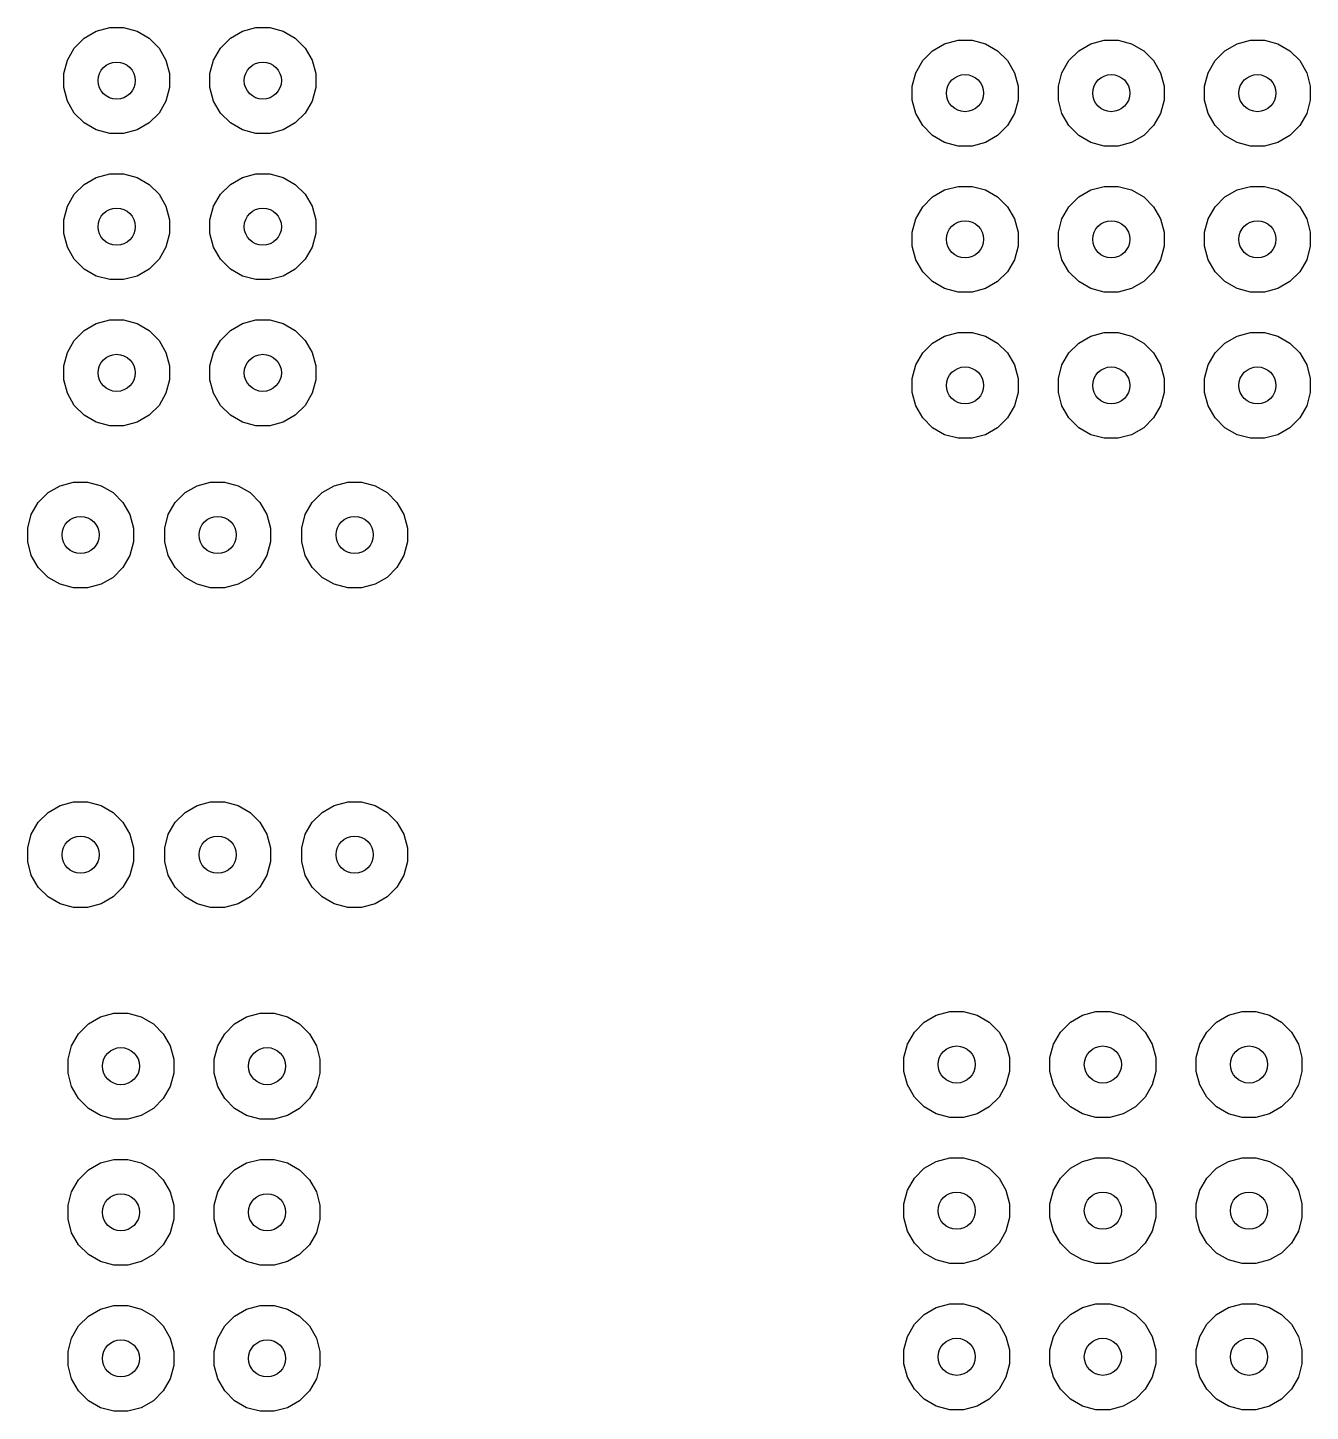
# Model space of a CAD drawing. Header units: inches. Extents: x 5.18 to 7.4, y -4.53 to -3.19.
# Drawn here: x 7.1279 to 7.4043, y -4.0225 to -3.7243 of the extents above; entities that cross this region are included whole.
import ezdxf

# ---------------------------------------------------------------- set-up
doc = ezdxf.new("R2010")
doc.units = ezdxf.units.IN
doc.header["$MEASUREMENT"] = 0
doc.layers.add('B.Cu', color=153, linetype='CONTINUOUS', true_color=0x4d7fc4)

msp = doc.modelspace()

# ---------------------------------------------------------------- linework, layer by layer
at = {"layer": 'B.Cu', "linetype": 'CONTINUOUS'}
for p, q in [((7.14266, -3.72508), (7.14556, -3.7243)), ((7.14556, -3.7243), (7.14856, -3.7243)), ((7.14856, -3.7243), (7.15146, -3.72508)), ((7.17416, -3.72508), (7.17706, -3.7243)), ((7.17706, -3.7243), (7.18006, -3.7243)), ((7.18006, -3.7243), (7.18296, -3.72508)), ((7.13794, -3.72871), (7.14006, -3.72658)), ((7.14006, -3.72658), (7.14266, -3.72508)), ((7.15146, -3.72508), (7.15406, -3.72658)), ((7.15406, -3.72658), (7.15619, -3.72871)), ((7.16943, -3.72871), (7.17156, -3.72658)), ((7.17156, -3.72658), (7.17416, -3.72508)), ((7.18296, -3.72508), (7.18556, -3.72658)), ((7.18556, -3.72658), (7.18768, -3.72871)), ((7.32548, -3.72779), (7.32838, -3.72701)), ((7.32838, -3.72701), (7.33139, -3.72701)), ((7.33139, -3.72701), (7.33429, -3.72779)), ((7.35698, -3.72779), (7.35988, -3.72701)), ((7.35988, -3.72701), (7.36288, -3.72701)), ((7.36288, -3.72701), (7.36578, -3.72779)), ((7.38848, -3.72779), (7.39138, -3.72701)), ((7.39138, -3.72701), (7.39438, -3.72701)), ((7.39438, -3.72701), (7.39728, -3.72779)), ((7.13644, -3.73131), (7.13794, -3.72871)), ((7.15619, -3.72871), (7.15769, -3.73131)), ((7.16793, -3.73131), (7.16943, -3.72871)), ((7.18768, -3.72871), (7.18918, -3.73131)), ((7.32076, -3.73141), (7.32288, -3.72929)), ((7.32288, -3.72929), (7.32548, -3.72779)), ((7.33429, -3.72779), (7.33689, -3.72929)), ((7.33689, -3.72929), (7.33901, -3.73141)), ((7.35226, -3.73141), (7.35438, -3.72929)), ((7.35438, -3.72929), (7.35698, -3.72779)), ((7.36578, -3.72779), (7.36838, -3.72929)), ((7.36838, -3.72929), (7.3705, -3.73141)), ((7.38375, -3.73141), (7.38588, -3.72929)), ((7.38588, -3.72929), (7.38848, -3.72779)), ((7.39728, -3.72779), (7.39988, -3.72929)), ((7.39988, -3.72929), (7.402, -3.73141)), ((7.13566, -3.73421), (7.13644, -3.73131)), ((7.15769, -3.73131), (7.15846, -3.73421)), ((7.16716, -3.73421), (7.16793, -3.73131)), ((7.18918, -3.73131), (7.18996, -3.73421)), ((7.31926, -3.73401), (7.32076, -3.73141)), ((7.33901, -3.73141), (7.34051, -3.73401)), ((7.35076, -3.73401), (7.35226, -3.73141)), ((7.3705, -3.73141), (7.37201, -3.73401)), ((7.38225, -3.73401), (7.38375, -3.73141)), ((7.402, -3.73141), (7.4035, -3.73401)), ((7.13566, -3.73721), (7.13566, -3.73421)), ((7.15846, -3.73421), (7.15846, -3.73721)), ((7.16716, -3.73721), (7.16716, -3.73421)), ((7.18996, -3.73421), (7.18996, -3.73721)), ((7.31848, -3.73691), (7.31926, -3.73401)), ((7.34051, -3.73401), (7.34129, -3.73691)), ((7.34998, -3.73691), (7.35076, -3.73401)), ((7.37201, -3.73401), (7.37278, -3.73691)), ((7.38148, -3.73691), (7.38225, -3.73401)), ((7.4035, -3.73401), (7.40428, -3.73691)), ((7.13644, -3.74011), (7.13566, -3.73721)), ((7.15846, -3.73721), (7.15769, -3.74011)), ((7.16793, -3.74011), (7.16716, -3.73721)), ((7.18996, -3.73721), (7.18918, -3.74011)), ((7.31848, -3.73991), (7.31848, -3.73691)), ((7.34129, -3.73691), (7.34129, -3.73991)), ((7.34998, -3.73991), (7.34998, -3.73691)), ((7.37278, -3.73691), (7.37278, -3.73991)), ((7.38148, -3.73991), (7.38148, -3.73691)), ((7.40428, -3.73691), (7.40428, -3.73991)), ((7.13794, -3.74271), (7.13644, -3.74011)), ((7.15769, -3.74011), (7.15619, -3.74271)), ((7.16943, -3.74271), (7.16793, -3.74011)), ((7.18918, -3.74011), (7.18768, -3.74271)), ((7.31926, -3.74281), (7.31848, -3.73991)), ((7.34129, -3.73991), (7.34051, -3.74281)), ((7.35076, -3.74281), (7.34998, -3.73991)), ((7.37278, -3.73991), (7.37201, -3.74281)), ((7.38225, -3.74281), (7.38148, -3.73991)), ((7.40428, -3.73991), (7.4035, -3.74281)), ((7.14006, -3.74483), (7.13794, -3.74271)), ((7.14266, -3.74633), (7.14006, -3.74483)), ((7.15406, -3.74483), (7.15146, -3.74633)), ((7.15619, -3.74271), (7.15406, -3.74483)), ((7.17156, -3.74483), (7.16943, -3.74271)), ((7.17416, -3.74633), (7.17156, -3.74483)), ((7.18556, -3.74483), (7.18296, -3.74633)), ((7.18768, -3.74271), (7.18556, -3.74483)), ((7.32076, -3.74541), (7.31926, -3.74281)), ((7.32288, -3.74754), (7.32076, -3.74541)), ((7.33901, -3.74541), (7.33689, -3.74754)), ((7.34051, -3.74281), (7.33901, -3.74541)), ((7.35226, -3.74541), (7.35076, -3.74281)), ((7.35438, -3.74754), (7.35226, -3.74541)), ((7.3705, -3.74541), (7.36838, -3.74754)), ((7.37201, -3.74281), (7.3705, -3.74541)), ((7.38375, -3.74541), (7.38225, -3.74281)), ((7.38588, -3.74754), (7.38375, -3.74541)), ((7.402, -3.74541), (7.39988, -3.74754)), ((7.4035, -3.74281), (7.402, -3.74541)), ((7.14556, -3.74711), (7.14266, -3.74633)), ((7.14856, -3.74711), (7.14556, -3.74711)), ((7.15146, -3.74633), (7.14856, -3.74711)), ((7.17706, -3.74711), (7.17416, -3.74633)), ((7.18006, -3.74711), (7.17706, -3.74711)), ((7.18296, -3.74633), (7.18006, -3.74711)), ((7.32548, -3.74904), (7.32288, -3.74754)), ((7.33689, -3.74754), (7.33429, -3.74904)), ((7.35698, -3.74904), (7.35438, -3.74754)), ((7.36838, -3.74754), (7.36578, -3.74904)), ((7.38848, -3.74904), (7.38588, -3.74754)), ((7.39988, -3.74754), (7.39728, -3.74904)), ((7.32838, -3.74981), (7.32548, -3.74904)), ((7.33139, -3.74981), (7.32838, -3.74981)), ((7.33429, -3.74904), (7.33139, -3.74981)), ((7.35988, -3.74981), (7.35698, -3.74904)), ((7.36288, -3.74981), (7.35988, -3.74981)), ((7.36578, -3.74904), (7.36288, -3.74981)), ((7.39138, -3.74981), (7.38848, -3.74904)), ((7.39438, -3.74981), (7.39138, -3.74981)), ((7.39728, -3.74904), (7.39438, -3.74981)), ((7.14006, -3.75808), (7.14266, -3.75658)), ((7.14266, -3.75658), (7.14556, -3.7558)), ((7.14556, -3.7558), (7.14856, -3.7558)), ((7.14856, -3.7558), (7.15146, -3.75658)), ((7.15146, -3.75658), (7.15406, -3.75808)), ((7.17156, -3.75808), (7.17416, -3.75658)), ((7.17416, -3.75658), (7.17706, -3.7558)), ((7.17706, -3.7558), (7.18006, -3.7558)), ((7.18006, -3.7558), (7.18296, -3.75658)), ((7.18296, -3.75658), (7.18556, -3.75808)), ((7.13644, -3.7628), (7.13794, -3.7602)), ((7.13794, -3.7602), (7.14006, -3.75808)), ((7.15406, -3.75808), (7.15619, -3.7602)), ((7.15619, -3.7602), (7.15769, -3.7628)), ((7.16793, -3.7628), (7.16943, -3.7602)), ((7.16943, -3.7602), (7.17156, -3.75808)), ((7.18556, -3.75808), (7.18768, -3.7602)), ((7.18768, -3.7602), (7.18918, -3.7628)), ((7.32288, -3.76079), (7.32548, -3.75928)), ((7.32548, -3.75928), (7.32838, -3.75851)), ((7.32838, -3.75851), (7.33139, -3.75851)), ((7.33139, -3.75851), (7.33429, -3.75928)), ((7.33429, -3.75928), (7.33689, -3.76079)), ((7.35438, -3.76079), (7.35698, -3.75928)), ((7.35698, -3.75928), (7.35988, -3.75851)), ((7.35988, -3.75851), (7.36288, -3.75851)), ((7.36288, -3.75851), (7.36578, -3.75928)), ((7.36578, -3.75928), (7.36838, -3.76079)), ((7.38588, -3.76079), (7.38848, -3.75928)), ((7.38848, -3.75928), (7.39138, -3.75851)), ((7.39138, -3.75851), (7.39438, -3.75851)), ((7.39438, -3.75851), (7.39728, -3.75928)), ((7.39728, -3.75928), (7.39988, -3.76079)), ((7.13566, -3.7657), (7.13644, -3.7628)), ((7.15769, -3.7628), (7.15846, -3.7657)), ((7.16716, -3.7657), (7.16793, -3.7628)), ((7.18918, -3.7628), (7.18996, -3.7657)), ((7.31926, -3.76551), (7.32076, -3.76291)), ((7.32076, -3.76291), (7.32288, -3.76079)), ((7.33689, -3.76079), (7.33901, -3.76291)), ((7.33901, -3.76291), (7.34051, -3.76551)), ((7.35076, -3.76551), (7.35226, -3.76291)), ((7.35226, -3.76291), (7.35438, -3.76079)), ((7.36838, -3.76079), (7.3705, -3.76291)), ((7.3705, -3.76291), (7.37201, -3.76551)), ((7.38225, -3.76551), (7.38375, -3.76291)), ((7.38375, -3.76291), (7.38588, -3.76079)), ((7.39988, -3.76079), (7.402, -3.76291)), ((7.402, -3.76291), (7.4035, -3.76551)), ((7.13566, -3.7687), (7.13566, -3.7657)), ((7.15846, -3.7657), (7.15846, -3.7687)), ((7.16716, -3.7687), (7.16716, -3.7657)), ((7.18996, -3.7657), (7.18996, -3.7687)), ((7.31848, -3.76841), (7.31926, -3.76551)), ((7.34051, -3.76551), (7.34129, -3.76841)), ((7.34998, -3.76841), (7.35076, -3.76551)), ((7.37201, -3.76551), (7.37278, -3.76841)), ((7.38148, -3.76841), (7.38225, -3.76551)), ((7.4035, -3.76551), (7.40428, -3.76841)), ((7.13644, -3.7716), (7.13566, -3.7687)), ((7.15846, -3.7687), (7.15769, -3.7716)), ((7.16793, -3.7716), (7.16716, -3.7687)), ((7.18996, -3.7687), (7.18918, -3.7716)), ((7.31848, -3.77141), (7.31848, -3.76841)), ((7.34129, -3.76841), (7.34129, -3.77141)), ((7.34998, -3.77141), (7.34998, -3.76841)), ((7.37278, -3.76841), (7.37278, -3.77141)), ((7.38148, -3.77141), (7.38148, -3.76841)), ((7.40428, -3.76841), (7.40428, -3.77141)), ((7.13794, -3.7742), (7.13644, -3.7716)), ((7.15769, -3.7716), (7.15619, -3.7742)), ((7.16943, -3.7742), (7.16793, -3.7716)), ((7.18918, -3.7716), (7.18768, -3.7742)), ((7.31926, -3.77431), (7.31848, -3.77141)), ((7.34129, -3.77141), (7.34051, -3.77431)), ((7.35076, -3.77431), (7.34998, -3.77141)), ((7.37278, -3.77141), (7.37201, -3.77431)), ((7.38225, -3.77431), (7.38148, -3.77141)), ((7.40428, -3.77141), (7.4035, -3.77431)), ((7.14006, -3.77633), (7.13794, -3.7742)), ((7.15619, -3.7742), (7.15406, -3.77633)), ((7.17156, -3.77633), (7.16943, -3.7742)), ((7.18768, -3.7742), (7.18556, -3.77633)), ((7.32076, -3.77691), (7.31926, -3.77431)), ((7.34051, -3.77431), (7.33901, -3.77691)), ((7.35226, -3.77691), (7.35076, -3.77431)), ((7.37201, -3.77431), (7.3705, -3.77691)), ((7.38375, -3.77691), (7.38225, -3.77431)), ((7.4035, -3.77431), (7.402, -3.77691)), ((7.14266, -3.77783), (7.14006, -3.77633)), ((7.14556, -3.7786), (7.14266, -3.77783)), ((7.15146, -3.77783), (7.14856, -3.7786)), ((7.15406, -3.77633), (7.15146, -3.77783)), ((7.17416, -3.77783), (7.17156, -3.77633)), ((7.17706, -3.7786), (7.17416, -3.77783)), ((7.18296, -3.77783), (7.18006, -3.7786)), ((7.18556, -3.77633), (7.18296, -3.77783)), ((7.32288, -3.77903), (7.32076, -3.77691)), ((7.33901, -3.77691), (7.33689, -3.77903)), ((7.35438, -3.77903), (7.35226, -3.77691)), ((7.3705, -3.77691), (7.36838, -3.77903)), ((7.38588, -3.77903), (7.38375, -3.77691)), ((7.402, -3.77691), (7.39988, -3.77903)), ((7.14856, -3.7786), (7.14556, -3.7786)), ((7.18006, -3.7786), (7.17706, -3.7786)), ((7.32548, -3.78053), (7.32288, -3.77903)), ((7.32838, -3.78131), (7.32548, -3.78053)), ((7.33429, -3.78053), (7.33139, -3.78131)), ((7.33689, -3.77903), (7.33429, -3.78053)), ((7.35698, -3.78053), (7.35438, -3.77903)), ((7.35988, -3.78131), (7.35698, -3.78053)), ((7.36578, -3.78053), (7.36288, -3.78131)), ((7.36838, -3.77903), (7.36578, -3.78053)), ((7.38848, -3.78053), (7.38588, -3.77903)), ((7.39138, -3.78131), (7.38848, -3.78053)), ((7.39728, -3.78053), (7.39438, -3.78131)), ((7.39988, -3.77903), (7.39728, -3.78053)), ((7.33139, -3.78131), (7.32838, -3.78131)), ((7.36288, -3.78131), (7.35988, -3.78131)), ((7.39438, -3.78131), (7.39138, -3.78131)), ((7.13794, -3.7917), (7.14006, -3.78957)), ((7.14006, -3.78957), (7.14266, -3.78807)), ((7.14266, -3.78807), (7.14556, -3.7873)), ((7.14556, -3.7873), (7.14856, -3.7873)), ((7.14856, -3.7873), (7.15146, -3.78807)), ((7.15146, -3.78807), (7.15406, -3.78957)), ((7.15406, -3.78957), (7.15619, -3.7917)), ((7.16943, -3.7917), (7.17156, -3.78957)), ((7.17156, -3.78957), (7.17416, -3.78807)), ((7.17416, -3.78807), (7.17706, -3.7873)), ((7.17706, -3.7873), (7.18006, -3.7873)), ((7.18006, -3.7873), (7.18296, -3.78807)), ((7.18296, -3.78807), (7.18556, -3.78957)), ((7.18556, -3.78957), (7.18768, -3.7917)), ((7.32548, -3.79078), (7.32838, -3.79)), ((7.32838, -3.79), (7.33139, -3.79)), ((7.33139, -3.79), (7.33429, -3.79078)), ((7.35698, -3.79078), (7.35988, -3.79)), ((7.35988, -3.79), (7.36288, -3.79)), ((7.36288, -3.79), (7.36578, -3.79078)), ((7.38848, -3.79078), (7.39138, -3.79)), ((7.39138, -3.79), (7.39438, -3.79)), ((7.39438, -3.79), (7.39728, -3.79078)), ((7.13644, -3.7943), (7.13794, -3.7917)), ((7.15619, -3.7917), (7.15769, -3.7943)), ((7.16793, -3.7943), (7.16943, -3.7917)), ((7.18768, -3.7917), (7.18918, -3.7943)), ((7.32076, -3.7944), (7.32288, -3.79228)), ((7.32288, -3.79228), (7.32548, -3.79078)), ((7.33429, -3.79078), (7.33689, -3.79228)), ((7.33689, -3.79228), (7.33901, -3.7944)), ((7.35226, -3.7944), (7.35438, -3.79228)), ((7.35438, -3.79228), (7.35698, -3.79078)), ((7.36578, -3.79078), (7.36838, -3.79228)), ((7.36838, -3.79228), (7.3705, -3.7944)), ((7.38375, -3.7944), (7.38588, -3.79228)), ((7.38588, -3.79228), (7.38848, -3.79078)), ((7.39728, -3.79078), (7.39988, -3.79228)), ((7.39988, -3.79228), (7.402, -3.7944)), ((7.13566, -3.7972), (7.13644, -3.7943)), ((7.15769, -3.7943), (7.15846, -3.7972)), ((7.16716, -3.7972), (7.16793, -3.7943)), ((7.18918, -3.7943), (7.18996, -3.7972)), ((7.31926, -3.797), (7.32076, -3.7944)), ((7.33901, -3.7944), (7.34051, -3.797)), ((7.35076, -3.797), (7.35226, -3.7944)), ((7.3705, -3.7944), (7.37201, -3.797)), ((7.38225, -3.797), (7.38375, -3.7944)), ((7.402, -3.7944), (7.4035, -3.797)), ((7.13566, -3.8002), (7.13566, -3.7972)), ((7.15846, -3.7972), (7.15846, -3.8002)), ((7.16716, -3.8002), (7.16716, -3.7972)), ((7.18996, -3.7972), (7.18996, -3.8002)), ((7.31848, -3.7999), (7.31926, -3.797)), ((7.34051, -3.797), (7.34129, -3.7999)), ((7.34998, -3.7999), (7.35076, -3.797)), ((7.37201, -3.797), (7.37278, -3.7999)), ((7.38148, -3.7999), (7.38225, -3.797)), ((7.4035, -3.797), (7.40428, -3.7999)), ((7.13644, -3.8031), (7.13566, -3.8002)), ((7.15846, -3.8002), (7.15769, -3.8031)), ((7.16793, -3.8031), (7.16716, -3.8002)), ((7.18996, -3.8002), (7.18918, -3.8031)), ((7.31848, -3.80291), (7.31848, -3.7999)), ((7.34129, -3.7999), (7.34129, -3.80291)), ((7.34998, -3.80291), (7.34998, -3.7999)), ((7.37278, -3.7999), (7.37278, -3.80291)), ((7.38148, -3.80291), (7.38148, -3.7999)), ((7.40428, -3.7999), (7.40428, -3.80291)), ((7.13794, -3.8057), (7.13644, -3.8031)), ((7.15769, -3.8031), (7.15619, -3.8057)), ((7.16943, -3.8057), (7.16793, -3.8031)), ((7.18918, -3.8031), (7.18768, -3.8057)), ((7.31926, -3.80581), (7.31848, -3.80291)), ((7.34129, -3.80291), (7.34051, -3.80581)), ((7.35076, -3.80581), (7.34998, -3.80291)), ((7.37278, -3.80291), (7.37201, -3.80581)), ((7.38225, -3.80581), (7.38148, -3.80291)), ((7.40428, -3.80291), (7.4035, -3.80581)), ((7.14006, -3.80782), (7.13794, -3.8057)), ((7.14266, -3.80932), (7.14006, -3.80782)), ((7.15406, -3.80782), (7.15146, -3.80932)), ((7.15619, -3.8057), (7.15406, -3.80782)), ((7.17156, -3.80782), (7.16943, -3.8057)), ((7.17416, -3.80932), (7.17156, -3.80782)), ((7.18556, -3.80782), (7.18296, -3.80932)), ((7.18768, -3.8057), (7.18556, -3.80782)), ((7.32076, -3.80841), (7.31926, -3.80581)), ((7.34051, -3.80581), (7.33901, -3.80841)), ((7.35226, -3.80841), (7.35076, -3.80581)), ((7.37201, -3.80581), (7.3705, -3.80841)), ((7.38375, -3.80841), (7.38225, -3.80581)), ((7.4035, -3.80581), (7.402, -3.80841)), ((7.14556, -3.8101), (7.14266, -3.80932)), ((7.14856, -3.8101), (7.14556, -3.8101)), ((7.15146, -3.80932), (7.14856, -3.8101)), ((7.17706, -3.8101), (7.17416, -3.80932)), ((7.18006, -3.8101), (7.17706, -3.8101)), ((7.18296, -3.80932), (7.18006, -3.8101)), ((7.32288, -3.81053), (7.32076, -3.80841)), ((7.32548, -3.81203), (7.32288, -3.81053)), ((7.33689, -3.81053), (7.33429, -3.81203)), ((7.33901, -3.80841), (7.33689, -3.81053)), ((7.35438, -3.81053), (7.35226, -3.80841)), ((7.35698, -3.81203), (7.35438, -3.81053)), ((7.36838, -3.81053), (7.36578, -3.81203)), ((7.3705, -3.80841), (7.36838, -3.81053)), ((7.38588, -3.81053), (7.38375, -3.80841)), ((7.38848, -3.81203), (7.38588, -3.81053)), ((7.39988, -3.81053), (7.39728, -3.81203)), ((7.402, -3.80841), (7.39988, -3.81053)), ((7.32838, -3.81281), (7.32548, -3.81203)), ((7.33139, -3.81281), (7.32838, -3.81281)), ((7.33429, -3.81203), (7.33139, -3.81281)), ((7.35988, -3.81281), (7.35698, -3.81203)), ((7.36288, -3.81281), (7.35988, -3.81281)), ((7.36578, -3.81203), (7.36288, -3.81281)), ((7.39138, -3.81281), (7.38848, -3.81203)), ((7.39438, -3.81281), (7.39138, -3.81281)), ((7.39728, -3.81203), (7.39438, -3.81281)), ((7.13489, -3.82302), (7.13779, -3.82224)), ((7.13779, -3.82224), (7.14079, -3.82224)), ((7.14079, -3.82224), (7.14369, -3.82302)), ((7.16442, -3.82302), (7.16732, -3.82224)), ((7.16732, -3.82224), (7.17032, -3.82224)), ((7.17032, -3.82224), (7.17322, -3.82302)), ((7.19395, -3.82302), (7.19685, -3.82224)), ((7.19685, -3.82224), (7.19985, -3.82224)), ((7.19985, -3.82224), (7.20275, -3.82302)), ((7.13017, -3.82664), (7.13229, -3.82452)), ((7.13229, -3.82452), (7.13489, -3.82302)), ((7.14369, -3.82302), (7.14629, -3.82452)), ((7.14629, -3.82452), (7.14842, -3.82664)), ((7.1597, -3.82664), (7.16182, -3.82452)), ((7.16182, -3.82452), (7.16442, -3.82302)), ((7.17322, -3.82302), (7.17582, -3.82452)), ((7.17582, -3.82452), (7.17794, -3.82664)), ((7.18922, -3.82664), (7.19135, -3.82452)), ((7.19135, -3.82452), (7.19395, -3.82302)), ((7.20275, -3.82302), (7.20535, -3.82452)), ((7.20535, -3.82452), (7.20747, -3.82664)), ((7.12867, -3.82924), (7.13017, -3.82664)), ((7.14842, -3.82664), (7.14992, -3.82924)), ((7.15819, -3.82924), (7.1597, -3.82664)), ((7.17794, -3.82664), (7.17944, -3.82924)), ((7.18772, -3.82924), (7.18922, -3.82664)), ((7.20747, -3.82664), (7.20897, -3.82924)), ((7.12789, -3.83214), (7.12867, -3.82924)), ((7.14992, -3.82924), (7.15069, -3.83214)), ((7.15742, -3.83214), (7.15819, -3.82924)), ((7.17944, -3.82924), (7.18022, -3.83214)), ((7.18695, -3.83214), (7.18772, -3.82924)), ((7.20897, -3.82924), (7.20975, -3.83214)), ((7.12789, -3.83514), (7.12789, -3.83214)), ((7.15069, -3.83214), (7.15069, -3.83514)), ((7.15742, -3.83514), (7.15742, -3.83214)), ((7.18022, -3.83214), (7.18022, -3.83514)), ((7.18695, -3.83514), (7.18695, -3.83214)), ((7.20975, -3.83214), (7.20975, -3.83514)), ((7.12867, -3.83804), (7.12789, -3.83514)), ((7.15069, -3.83514), (7.14992, -3.83804)), ((7.15819, -3.83804), (7.15742, -3.83514)), ((7.18022, -3.83514), (7.17944, -3.83804)), ((7.18772, -3.83804), (7.18695, -3.83514)), ((7.20975, -3.83514), (7.20897, -3.83804)), ((7.13017, -3.84064), (7.12867, -3.83804)), ((7.13229, -3.84277), (7.13017, -3.84064)), ((7.14842, -3.84064), (7.14629, -3.84277)), ((7.14992, -3.83804), (7.14842, -3.84064)), ((7.1597, -3.84064), (7.15819, -3.83804)), ((7.16182, -3.84277), (7.1597, -3.84064)), ((7.17794, -3.84064), (7.17582, -3.84277)), ((7.17944, -3.83804), (7.17794, -3.84064)), ((7.18922, -3.84064), (7.18772, -3.83804)), ((7.19135, -3.84277), (7.18922, -3.84064)), ((7.20747, -3.84064), (7.20535, -3.84277)), ((7.20897, -3.83804), (7.20747, -3.84064)), ((7.13489, -3.84427), (7.13229, -3.84277)), ((7.14629, -3.84277), (7.14369, -3.84427)), ((7.16442, -3.84427), (7.16182, -3.84277)), ((7.17582, -3.84277), (7.17322, -3.84427)), ((7.19395, -3.84427), (7.19135, -3.84277)), ((7.20535, -3.84277), (7.20275, -3.84427)), ((7.13779, -3.84504), (7.13489, -3.84427)), ((7.14079, -3.84504), (7.13779, -3.84504)), ((7.14369, -3.84427), (7.14079, -3.84504)), ((7.16732, -3.84504), (7.16442, -3.84427)), ((7.17032, -3.84504), (7.16732, -3.84504)), ((7.17322, -3.84427), (7.17032, -3.84504)), ((7.19685, -3.84504), (7.19395, -3.84427)), ((7.19985, -3.84504), (7.19685, -3.84504)), ((7.20275, -3.84427), (7.19985, -3.84504)), ((7.13489, -3.89191), (7.13779, -3.89114)), ((7.13779, -3.89114), (7.14079, -3.89114)), ((7.14079, -3.89114), (7.14369, -3.89191)), ((7.16442, -3.89191), (7.16732, -3.89114)), ((7.16732, -3.89114), (7.17032, -3.89114)), ((7.17032, -3.89114), (7.17322, -3.89191)), ((7.19395, -3.89191), (7.19685, -3.89114)), ((7.19685, -3.89114), (7.19985, -3.89114)), ((7.19985, -3.89114), (7.20275, -3.89191)), ((7.13017, -3.89554), (7.13229, -3.89342)), ((7.13229, -3.89342), (7.13489, -3.89191)), ((7.14369, -3.89191), (7.14629, -3.89342)), ((7.14629, -3.89342), (7.14842, -3.89554)), ((7.1597, -3.89554), (7.16182, -3.89342)), ((7.16182, -3.89342), (7.16442, -3.89191)), ((7.17322, -3.89191), (7.17582, -3.89342)), ((7.17582, -3.89342), (7.17794, -3.89554)), ((7.18922, -3.89554), (7.19135, -3.89342)), ((7.19135, -3.89342), (7.19395, -3.89191)), ((7.20275, -3.89191), (7.20535, -3.89342)), ((7.20535, -3.89342), (7.20747, -3.89554)), ((7.12867, -3.89814), (7.13017, -3.89554)), ((7.14842, -3.89554), (7.14992, -3.89814)), ((7.15819, -3.89814), (7.1597, -3.89554)), ((7.17794, -3.89554), (7.17944, -3.89814)), ((7.18772, -3.89814), (7.18922, -3.89554)), ((7.20747, -3.89554), (7.20897, -3.89814)), ((7.12789, -3.90104), (7.12867, -3.89814)), ((7.14992, -3.89814), (7.15069, -3.90104)), ((7.15742, -3.90104), (7.15819, -3.89814)), ((7.17944, -3.89814), (7.18022, -3.90104)), ((7.18695, -3.90104), (7.18772, -3.89814)), ((7.20897, -3.89814), (7.20975, -3.90104)), ((7.12789, -3.90404), (7.12789, -3.90104)), ((7.15069, -3.90104), (7.15069, -3.90404)), ((7.15742, -3.90404), (7.15742, -3.90104)), ((7.18022, -3.90104), (7.18022, -3.90404)), ((7.18695, -3.90404), (7.18695, -3.90104)), ((7.20975, -3.90104), (7.20975, -3.90404)), ((7.12867, -3.90694), (7.12789, -3.90404)), ((7.15069, -3.90404), (7.14992, -3.90694)), ((7.15819, -3.90694), (7.15742, -3.90404)), ((7.18022, -3.90404), (7.17944, -3.90694)), ((7.18772, -3.90694), (7.18695, -3.90404)), ((7.20975, -3.90404), (7.20897, -3.90694)), ((7.13017, -3.90954), (7.12867, -3.90694)), ((7.14992, -3.90694), (7.14842, -3.90954)), ((7.1597, -3.90954), (7.15819, -3.90694)), ((7.17944, -3.90694), (7.17794, -3.90954)), ((7.18922, -3.90954), (7.18772, -3.90694)), ((7.20897, -3.90694), (7.20747, -3.90954)), ((7.13229, -3.91166), (7.13017, -3.90954)), ((7.13489, -3.91316), (7.13229, -3.91166)), ((7.14629, -3.91166), (7.14369, -3.91316)), ((7.14842, -3.90954), (7.14629, -3.91166)), ((7.16182, -3.91166), (7.1597, -3.90954)), ((7.16442, -3.91316), (7.16182, -3.91166)), ((7.17582, -3.91166), (7.17322, -3.91316)), ((7.17794, -3.90954), (7.17582, -3.91166)), ((7.19135, -3.91166), (7.18922, -3.90954)), ((7.19395, -3.91316), (7.19135, -3.91166)), ((7.20535, -3.91166), (7.20275, -3.91316)), ((7.20747, -3.90954), (7.20535, -3.91166)), ((7.13779, -3.91394), (7.13489, -3.91316)), ((7.14079, -3.91394), (7.13779, -3.91394)), ((7.14369, -3.91316), (7.14079, -3.91394)), ((7.16732, -3.91394), (7.16442, -3.91316)), ((7.17032, -3.91394), (7.16732, -3.91394)), ((7.17322, -3.91316), (7.17032, -3.91394)), ((7.19685, -3.91394), (7.19395, -3.91316)), ((7.19985, -3.91394), (7.19685, -3.91394)), ((7.20275, -3.91316), (7.19985, -3.91394)), ((7.13886, -3.94112), (7.14098, -3.93899)), ((7.14098, -3.93899), (7.14358, -3.93749)), ((7.14358, -3.93749), (7.14648, -3.93672)), ((7.14648, -3.93672), (7.14948, -3.93672)), ((7.14948, -3.93672), (7.15238, -3.93749)), ((7.15238, -3.93749), (7.15498, -3.93899)), ((7.15498, -3.93899), (7.1571, -3.94112)), ((7.17035, -3.94112), (7.17247, -3.93899)), ((7.17247, -3.93899), (7.17507, -3.93749)), ((7.17507, -3.93749), (7.17797, -3.93672)), ((7.17797, -3.93672), (7.18098, -3.93672)), ((7.18098, -3.93672), (7.18388, -3.93749)), ((7.18388, -3.93749), (7.18648, -3.93899)), ((7.18648, -3.93899), (7.1886, -3.94112)), ((7.31896, -3.94077), (7.32108, -3.93865)), ((7.32108, -3.93865), (7.32368, -3.93714)), ((7.32368, -3.93714), (7.32658, -3.93637)), ((7.32658, -3.93637), (7.32958, -3.93637)), ((7.32958, -3.93637), (7.33248, -3.93714)), ((7.33248, -3.93714), (7.33508, -3.93865)), ((7.33508, -3.93865), (7.3372, -3.94077)), ((7.35045, -3.94077), (7.35258, -3.93865)), ((7.35258, -3.93865), (7.35518, -3.93714)), ((7.35518, -3.93714), (7.35808, -3.93637)), ((7.35808, -3.93637), (7.36108, -3.93637)), ((7.36108, -3.93637), (7.36398, -3.93714)), ((7.36398, -3.93714), (7.36658, -3.93865)), ((7.36658, -3.93865), (7.3687, -3.94077)), ((7.38195, -3.94077), (7.38407, -3.93865)), ((7.38407, -3.93865), (7.38667, -3.93714)), ((7.38667, -3.93714), (7.38957, -3.93637)), ((7.38957, -3.93637), (7.39257, -3.93637)), ((7.39257, -3.93637), (7.39547, -3.93714)), ((7.39547, -3.93714), (7.39807, -3.93865)), ((7.39807, -3.93865), (7.4002, -3.94077)), ((7.13736, -3.94372), (7.13886, -3.94112)), ((7.1571, -3.94112), (7.1586, -3.94372)), ((7.16885, -3.94372), (7.17035, -3.94112)), ((7.1886, -3.94112), (7.1901, -3.94372)), ((7.31746, -3.94337), (7.31896, -3.94077)), ((7.3372, -3.94077), (7.3387, -3.94337)), ((7.34895, -3.94337), (7.35045, -3.94077)), ((7.3687, -3.94077), (7.3702, -3.94337)), ((7.38045, -3.94337), (7.38195, -3.94077)), ((7.4002, -3.94077), (7.4017, -3.94337)), ((7.13658, -3.94662), (7.13736, -3.94372)), ((7.1586, -3.94372), (7.15938, -3.94662)), ((7.16807, -3.94662), (7.16885, -3.94372)), ((7.1901, -3.94372), (7.19088, -3.94662)), ((7.31668, -3.94627), (7.31746, -3.94337)), ((7.3387, -3.94337), (7.33948, -3.94627)), ((7.34817, -3.94627), (7.34895, -3.94337)), ((7.3702, -3.94337), (7.37098, -3.94627)), ((7.37967, -3.94627), (7.38045, -3.94337)), ((7.4017, -3.94337), (7.40247, -3.94627)), ((7.13658, -3.94962), (7.13658, -3.94662)), ((7.15938, -3.94662), (7.15938, -3.94962)), ((7.16807, -3.94962), (7.16807, -3.94662)), ((7.19088, -3.94662), (7.19088, -3.94962)), ((7.31668, -3.94927), (7.31668, -3.94627)), ((7.33948, -3.94627), (7.33948, -3.94927)), ((7.34817, -3.94927), (7.34817, -3.94627)), ((7.37098, -3.94627), (7.37098, -3.94927)), ((7.37967, -3.94927), (7.37967, -3.94627)), ((7.40247, -3.94627), (7.40247, -3.94927)), ((7.13736, -3.95252), (7.13658, -3.94962)), ((7.15938, -3.94962), (7.1586, -3.95252)), ((7.16885, -3.95252), (7.16807, -3.94962)), ((7.19088, -3.94962), (7.1901, -3.95252)), ((7.31746, -3.95217), (7.31668, -3.94927)), ((7.33948, -3.94927), (7.3387, -3.95217)), ((7.34895, -3.95217), (7.34817, -3.94927)), ((7.37098, -3.94927), (7.3702, -3.95217)), ((7.38045, -3.95217), (7.37967, -3.94927)), ((7.40247, -3.94927), (7.4017, -3.95217)), ((7.13886, -3.95512), (7.13736, -3.95252)), ((7.1586, -3.95252), (7.1571, -3.95512)), ((7.17035, -3.95512), (7.16885, -3.95252)), ((7.1901, -3.95252), (7.1886, -3.95512)), ((7.31896, -3.95477), (7.31746, -3.95217)), ((7.3387, -3.95217), (7.3372, -3.95477)), ((7.35045, -3.95477), (7.34895, -3.95217)), ((7.3702, -3.95217), (7.3687, -3.95477)), ((7.38195, -3.95477), (7.38045, -3.95217)), ((7.4017, -3.95217), (7.4002, -3.95477)), ((7.14098, -3.95724), (7.13886, -3.95512)), ((7.1571, -3.95512), (7.15498, -3.95724)), ((7.17247, -3.95724), (7.17035, -3.95512)), ((7.1886, -3.95512), (7.18648, -3.95724)), ((7.32108, -3.95689), (7.31896, -3.95477)), ((7.32368, -3.95839), (7.32108, -3.95689)), ((7.33508, -3.95689), (7.33248, -3.95839)), ((7.3372, -3.95477), (7.33508, -3.95689)), ((7.35258, -3.95689), (7.35045, -3.95477)), ((7.35518, -3.95839), (7.35258, -3.95689)), ((7.36658, -3.95689), (7.36398, -3.95839)), ((7.3687, -3.95477), (7.36658, -3.95689)), ((7.38407, -3.95689), (7.38195, -3.95477)), ((7.38667, -3.95839), (7.38407, -3.95689)), ((7.39807, -3.95689), (7.39547, -3.95839)), ((7.4002, -3.95477), (7.39807, -3.95689)), ((7.14358, -3.95874), (7.14098, -3.95724)), ((7.14648, -3.95952), (7.14358, -3.95874)), ((7.14948, -3.95952), (7.14648, -3.95952)), ((7.15238, -3.95874), (7.14948, -3.95952)), ((7.15498, -3.95724), (7.15238, -3.95874)), ((7.17507, -3.95874), (7.17247, -3.95724)), ((7.17797, -3.95952), (7.17507, -3.95874)), ((7.18098, -3.95952), (7.17797, -3.95952)), ((7.18388, -3.95874), (7.18098, -3.95952)), ((7.18648, -3.95724), (7.18388, -3.95874)), ((7.32658, -3.95917), (7.32368, -3.95839)), ((7.32958, -3.95917), (7.32658, -3.95917)), ((7.33248, -3.95839), (7.32958, -3.95917)), ((7.35808, -3.95917), (7.35518, -3.95839)), ((7.36108, -3.95917), (7.35808, -3.95917)), ((7.36398, -3.95839), (7.36108, -3.95917)), ((7.38957, -3.95917), (7.38667, -3.95839)), ((7.39257, -3.95917), (7.38957, -3.95917)), ((7.39547, -3.95839), (7.39257, -3.95917)), ((7.14098, -3.97049), (7.14358, -3.96899)), ((7.14358, -3.96899), (7.14648, -3.96821)), ((7.14648, -3.96821), (7.14948, -3.96821)), ((7.14948, -3.96821), (7.15238, -3.96899)), ((7.15238, -3.96899), (7.15498, -3.97049)), ((7.17247, -3.97049), (7.17507, -3.96899)), ((7.17507, -3.96899), (7.17797, -3.96821)), ((7.17797, -3.96821), (7.18098, -3.96821)), ((7.18098, -3.96821), (7.18388, -3.96899)), ((7.18388, -3.96899), (7.18648, -3.97049)), ((7.32108, -3.97014), (7.32368, -3.96864)), ((7.32368, -3.96864), (7.32658, -3.96786)), ((7.32658, -3.96786), (7.32958, -3.96786)), ((7.32958, -3.96786), (7.33248, -3.96864)), ((7.33248, -3.96864), (7.33508, -3.97014)), ((7.35258, -3.97014), (7.35518, -3.96864)), ((7.35518, -3.96864), (7.35808, -3.96786)), ((7.35808, -3.96786), (7.36108, -3.96786)), ((7.36108, -3.96786), (7.36398, -3.96864)), ((7.36398, -3.96864), (7.36658, -3.97014)), ((7.38407, -3.97014), (7.38667, -3.96864)), ((7.38667, -3.96864), (7.38957, -3.96786)), ((7.38957, -3.96786), (7.39257, -3.96786)), ((7.39257, -3.96786), (7.39547, -3.96864)), ((7.39547, -3.96864), (7.39807, -3.97014)), ((7.13886, -3.97261), (7.14098, -3.97049)), ((7.15498, -3.97049), (7.1571, -3.97261)), ((7.17035, -3.97261), (7.17247, -3.97049)), ((7.18648, -3.97049), (7.1886, -3.97261)), ((7.31896, -3.97226), (7.32108, -3.97014)), ((7.33508, -3.97014), (7.3372, -3.97226)), ((7.35045, -3.97226), (7.35258, -3.97014)), ((7.36658, -3.97014), (7.3687, -3.97226)), ((7.38195, -3.97226), (7.38407, -3.97014)), ((7.39807, -3.97014), (7.4002, -3.97226)), ((7.13736, -3.97521), (7.13886, -3.97261)), ((7.1571, -3.97261), (7.1586, -3.97521)), ((7.16885, -3.97521), (7.17035, -3.97261)), ((7.1886, -3.97261), (7.1901, -3.97521)), ((7.31668, -3.97776), (7.31746, -3.97486)), ((7.31746, -3.97486), (7.31896, -3.97226)), ((7.3372, -3.97226), (7.3387, -3.97486)), ((7.3387, -3.97486), (7.33948, -3.97776)), ((7.34817, -3.97776), (7.34895, -3.97486)), ((7.34895, -3.97486), (7.35045, -3.97226)), ((7.3687, -3.97226), (7.3702, -3.97486)), ((7.3702, -3.97486), (7.37098, -3.97776)), ((7.37967, -3.97776), (7.38045, -3.97486)), ((7.38045, -3.97486), (7.38195, -3.97226)), ((7.4002, -3.97226), (7.4017, -3.97486)), ((7.4017, -3.97486), (7.40247, -3.97776)), ((7.13658, -3.97811), (7.13736, -3.97521)), ((7.1586, -3.97521), (7.15938, -3.97811)), ((7.16807, -3.97811), (7.16885, -3.97521)), ((7.1901, -3.97521), (7.19088, -3.97811)), ((7.31668, -3.98077), (7.31668, -3.97776)), ((7.33948, -3.97776), (7.33948, -3.98077)), ((7.34817, -3.98077), (7.34817, -3.97776)), ((7.37098, -3.97776), (7.37098, -3.98077)), ((7.37967, -3.98077), (7.37967, -3.97776)), ((7.40247, -3.97776), (7.40247, -3.98077)), ((7.13658, -3.98111), (7.13658, -3.97811)), ((7.15938, -3.97811), (7.15938, -3.98111)), ((7.16807, -3.98111), (7.16807, -3.97811)), ((7.19088, -3.97811), (7.19088, -3.98111)), ((7.31746, -3.98367), (7.31668, -3.98077)), ((7.33948, -3.98077), (7.3387, -3.98367)), ((7.34895, -3.98367), (7.34817, -3.98077)), ((7.37098, -3.98077), (7.3702, -3.98367)), ((7.38045, -3.98367), (7.37967, -3.98077)), ((7.40247, -3.98077), (7.4017, -3.98367)), ((7.13736, -3.98401), (7.13658, -3.98111)), ((7.13886, -3.98661), (7.13736, -3.98401)), ((7.1586, -3.98401), (7.1571, -3.98661)), ((7.15938, -3.98111), (7.1586, -3.98401)), ((7.16885, -3.98401), (7.16807, -3.98111)), ((7.17035, -3.98661), (7.16885, -3.98401)), ((7.1901, -3.98401), (7.1886, -3.98661)), ((7.19088, -3.98111), (7.1901, -3.98401)), ((7.31896, -3.98627), (7.31746, -3.98367)), ((7.3387, -3.98367), (7.3372, -3.98627)), ((7.35045, -3.98627), (7.34895, -3.98367)), ((7.3702, -3.98367), (7.3687, -3.98627)), ((7.38195, -3.98627), (7.38045, -3.98367)), ((7.4017, -3.98367), (7.4002, -3.98627)), ((7.14098, -3.98874), (7.13886, -3.98661)), ((7.1571, -3.98661), (7.15498, -3.98874)), ((7.17247, -3.98874), (7.17035, -3.98661)), ((7.1886, -3.98661), (7.18648, -3.98874)), ((7.32108, -3.98839), (7.31896, -3.98627)), ((7.3372, -3.98627), (7.33508, -3.98839)), ((7.35258, -3.98839), (7.35045, -3.98627)), ((7.3687, -3.98627), (7.36658, -3.98839)), ((7.38407, -3.98839), (7.38195, -3.98627)), ((7.4002, -3.98627), (7.39807, -3.98839)), ((7.14358, -3.99024), (7.14098, -3.98874)), ((7.15498, -3.98874), (7.15238, -3.99024)), ((7.17507, -3.99024), (7.17247, -3.98874)), ((7.18648, -3.98874), (7.18388, -3.99024)), ((7.32368, -3.98989), (7.32108, -3.98839)), ((7.32658, -3.99067), (7.32368, -3.98989)), ((7.33248, -3.98989), (7.32958, -3.99067)), ((7.33508, -3.98839), (7.33248, -3.98989)), ((7.35518, -3.98989), (7.35258, -3.98839)), ((7.35808, -3.99067), (7.35518, -3.98989)), ((7.36398, -3.98989), (7.36108, -3.99067)), ((7.36658, -3.98839), (7.36398, -3.98989)), ((7.38667, -3.98989), (7.38407, -3.98839)), ((7.38957, -3.99067), (7.38667, -3.98989)), ((7.39547, -3.98989), (7.39257, -3.99067)), ((7.39807, -3.98839), (7.39547, -3.98989)), ((7.14648, -3.99101), (7.14358, -3.99024)), ((7.14948, -3.99101), (7.14648, -3.99101)), ((7.15238, -3.99024), (7.14948, -3.99101)), ((7.17797, -3.99101), (7.17507, -3.99024)), ((7.18098, -3.99101), (7.17797, -3.99101)), ((7.18388, -3.99024), (7.18098, -3.99101)), ((7.32958, -3.99067), (7.32658, -3.99067)), ((7.36108, -3.99067), (7.35808, -3.99067)), ((7.39257, -3.99067), (7.38957, -3.99067)), ((7.14098, -4.00199), (7.14358, -4.00048)), ((7.14358, -4.00048), (7.14648, -3.99971)), ((7.14648, -3.99971), (7.14948, -3.99971)), ((7.14948, -3.99971), (7.15238, -4.00048)), ((7.15238, -4.00048), (7.15498, -4.00199)), ((7.17247, -4.00199), (7.17507, -4.00048)), ((7.17507, -4.00048), (7.17797, -3.99971)), ((7.17797, -3.99971), (7.18098, -3.99971)), ((7.18098, -3.99971), (7.18388, -4.00048)), ((7.18388, -4.00048), (7.18648, -4.00199)), ((7.31896, -4.00376), (7.32108, -4.00164)), ((7.32108, -4.00164), (7.32368, -4.00014)), ((7.32368, -4.00014), (7.32658, -3.99936)), ((7.32658, -3.99936), (7.32958, -3.99936)), ((7.32958, -3.99936), (7.33248, -4.00014)), ((7.33248, -4.00014), (7.33508, -4.00164)), ((7.33508, -4.00164), (7.3372, -4.00376)), ((7.35045, -4.00376), (7.35258, -4.00164)), ((7.35258, -4.00164), (7.35518, -4.00014)), ((7.35518, -4.00014), (7.35808, -3.99936)), ((7.35808, -3.99936), (7.36108, -3.99936)), ((7.36108, -3.99936), (7.36398, -4.00014)), ((7.36398, -4.00014), (7.36658, -4.00164)), ((7.36658, -4.00164), (7.3687, -4.00376)), ((7.38195, -4.00376), (7.38407, -4.00164)), ((7.38407, -4.00164), (7.38667, -4.00014)), ((7.38667, -4.00014), (7.38957, -3.99936)), ((7.38957, -3.99936), (7.39257, -3.99936)), ((7.39257, -3.99936), (7.39547, -4.00014)), ((7.39547, -4.00014), (7.39807, -4.00164)), ((7.39807, -4.00164), (7.4002, -4.00376)), ((7.13736, -4.00671), (7.13886, -4.00411)), ((7.13886, -4.00411), (7.14098, -4.00199)), ((7.15498, -4.00199), (7.1571, -4.00411)), ((7.1571, -4.00411), (7.1586, -4.00671)), ((7.16885, -4.00671), (7.17035, -4.00411)), ((7.17035, -4.00411), (7.17247, -4.00199)), ((7.18648, -4.00199), (7.1886, -4.00411)), ((7.1886, -4.00411), (7.1901, -4.00671)), ((7.31746, -4.00636), (7.31896, -4.00376)), ((7.3372, -4.00376), (7.3387, -4.00636)), ((7.34895, -4.00636), (7.35045, -4.00376)), ((7.3687, -4.00376), (7.3702, -4.00636)), ((7.38045, -4.00636), (7.38195, -4.00376)), ((7.4002, -4.00376), (7.4017, -4.00636)), ((7.13658, -4.00961), (7.13736, -4.00671)), ((7.1586, -4.00671), (7.15938, -4.00961)), ((7.16807, -4.00961), (7.16885, -4.00671)), ((7.1901, -4.00671), (7.19088, -4.00961)), ((7.31668, -4.00926), (7.31746, -4.00636)), ((7.3387, -4.00636), (7.33948, -4.00926)), ((7.34817, -4.00926), (7.34895, -4.00636)), ((7.3702, -4.00636), (7.37098, -4.00926)), ((7.37967, -4.00926), (7.38045, -4.00636)), ((7.4017, -4.00636), (7.40247, -4.00926)), ((7.13658, -4.01261), (7.13658, -4.00961)), ((7.15938, -4.00961), (7.15938, -4.01261)), ((7.16807, -4.01261), (7.16807, -4.00961)), ((7.19088, -4.00961), (7.19088, -4.01261)), ((7.31668, -4.01226), (7.31668, -4.00926)), ((7.33948, -4.00926), (7.33948, -4.01226)), ((7.34817, -4.01226), (7.34817, -4.00926)), ((7.37098, -4.00926), (7.37098, -4.01226)), ((7.37967, -4.01226), (7.37967, -4.00926)), ((7.40247, -4.00926), (7.40247, -4.01226)), ((7.13736, -4.01551), (7.13658, -4.01261)), ((7.15938, -4.01261), (7.1586, -4.01551)), ((7.16885, -4.01551), (7.16807, -4.01261)), ((7.19088, -4.01261), (7.1901, -4.01551)), ((7.31746, -4.01516), (7.31668, -4.01226)), ((7.33948, -4.01226), (7.3387, -4.01516)), ((7.34895, -4.01516), (7.34817, -4.01226)), ((7.37098, -4.01226), (7.3702, -4.01516)), ((7.38045, -4.01516), (7.37967, -4.01226)), ((7.40247, -4.01226), (7.4017, -4.01516)), ((7.13886, -4.01811), (7.13736, -4.01551)), ((7.1586, -4.01551), (7.1571, -4.01811)), ((7.17035, -4.01811), (7.16885, -4.01551)), ((7.1901, -4.01551), (7.1886, -4.01811)), ((7.31896, -4.01776), (7.31746, -4.01516)), ((7.3387, -4.01516), (7.3372, -4.01776)), ((7.35045, -4.01776), (7.34895, -4.01516)), ((7.3702, -4.01516), (7.3687, -4.01776)), ((7.38195, -4.01776), (7.38045, -4.01516)), ((7.4017, -4.01516), (7.4002, -4.01776)), ((7.14098, -4.02023), (7.13886, -4.01811)), ((7.1571, -4.01811), (7.15498, -4.02023)), ((7.17247, -4.02023), (7.17035, -4.01811)), ((7.1886, -4.01811), (7.18648, -4.02023)), ((7.32108, -4.01989), (7.31896, -4.01776)), ((7.3372, -4.01776), (7.33508, -4.01989)), ((7.35258, -4.01989), (7.35045, -4.01776)), ((7.3687, -4.01776), (7.36658, -4.01989)), ((7.38407, -4.01989), (7.38195, -4.01776)), ((7.4002, -4.01776), (7.39807, -4.01989)), ((7.14358, -4.02173), (7.14098, -4.02023)), ((7.14648, -4.02251), (7.14358, -4.02173)), ((7.14948, -4.02251), (7.14648, -4.02251)), ((7.15238, -4.02173), (7.14948, -4.02251)), ((7.15498, -4.02023), (7.15238, -4.02173)), ((7.17507, -4.02173), (7.17247, -4.02023)), ((7.17797, -4.02251), (7.17507, -4.02173)), ((7.18098, -4.02251), (7.17797, -4.02251)), ((7.18388, -4.02173), (7.18098, -4.02251)), ((7.18648, -4.02023), (7.18388, -4.02173)), ((7.32368, -4.02139), (7.32108, -4.01989)), ((7.32658, -4.02216), (7.32368, -4.02139)), ((7.32958, -4.02216), (7.32658, -4.02216)), ((7.33248, -4.02139), (7.32958, -4.02216)), ((7.33508, -4.01989), (7.33248, -4.02139)), ((7.35518, -4.02139), (7.35258, -4.01989)), ((7.35808, -4.02216), (7.35518, -4.02139)), ((7.36108, -4.02216), (7.35808, -4.02216)), ((7.36398, -4.02139), (7.36108, -4.02216)), ((7.36658, -4.01989), (7.36398, -4.02139)), ((7.38667, -4.02139), (7.38407, -4.01989)), ((7.38957, -4.02216), (7.38667, -4.02139)), ((7.39257, -4.02216), (7.38957, -4.02216)), ((7.39547, -4.02139), (7.39257, -4.02216)), ((7.39807, -4.01989), (7.39547, -4.02139))]:
    msp.add_line(p, q, dxfattribs=at)
at = {"layer": 'B.Cu'}
for centre in [(7.14706, -3.73571), (7.17856, -3.73571), (7.32988, -3.73841), (7.36138, -3.73841), (7.39288, -3.73841), (7.14706, -3.7672), (7.17856, -3.7672), (7.32988, -3.76991), (7.36138, -3.76991), (7.39288, -3.76991), (7.14706, -3.7987), (7.17856, -3.7987), (7.32988, -3.80141), (7.36138, -3.80141), (7.39288, -3.80141), (7.13929, -3.83364), (7.16882, -3.83364), (7.19835, -3.83364), (7.13929, -3.90254), (7.16882, -3.90254), (7.19835, -3.90254), (7.14798, -3.94812), (7.17948, -3.94812), (7.32808, -3.94777), (7.35958, -3.94777), (7.39107, -3.94777), (7.14798, -3.97961), (7.17948, -3.97961), (7.32808, -3.97927), (7.35958, -3.97927), (7.39107, -3.97927), (7.14798, -4.01111), (7.17948, -4.01111), (7.32808, -4.01076), (7.35958, -4.01076), (7.39107, -4.01076)]:
    msp.add_circle(centre, 0.004, dxfattribs=at)

doc.saveas('drawing.dxf')
